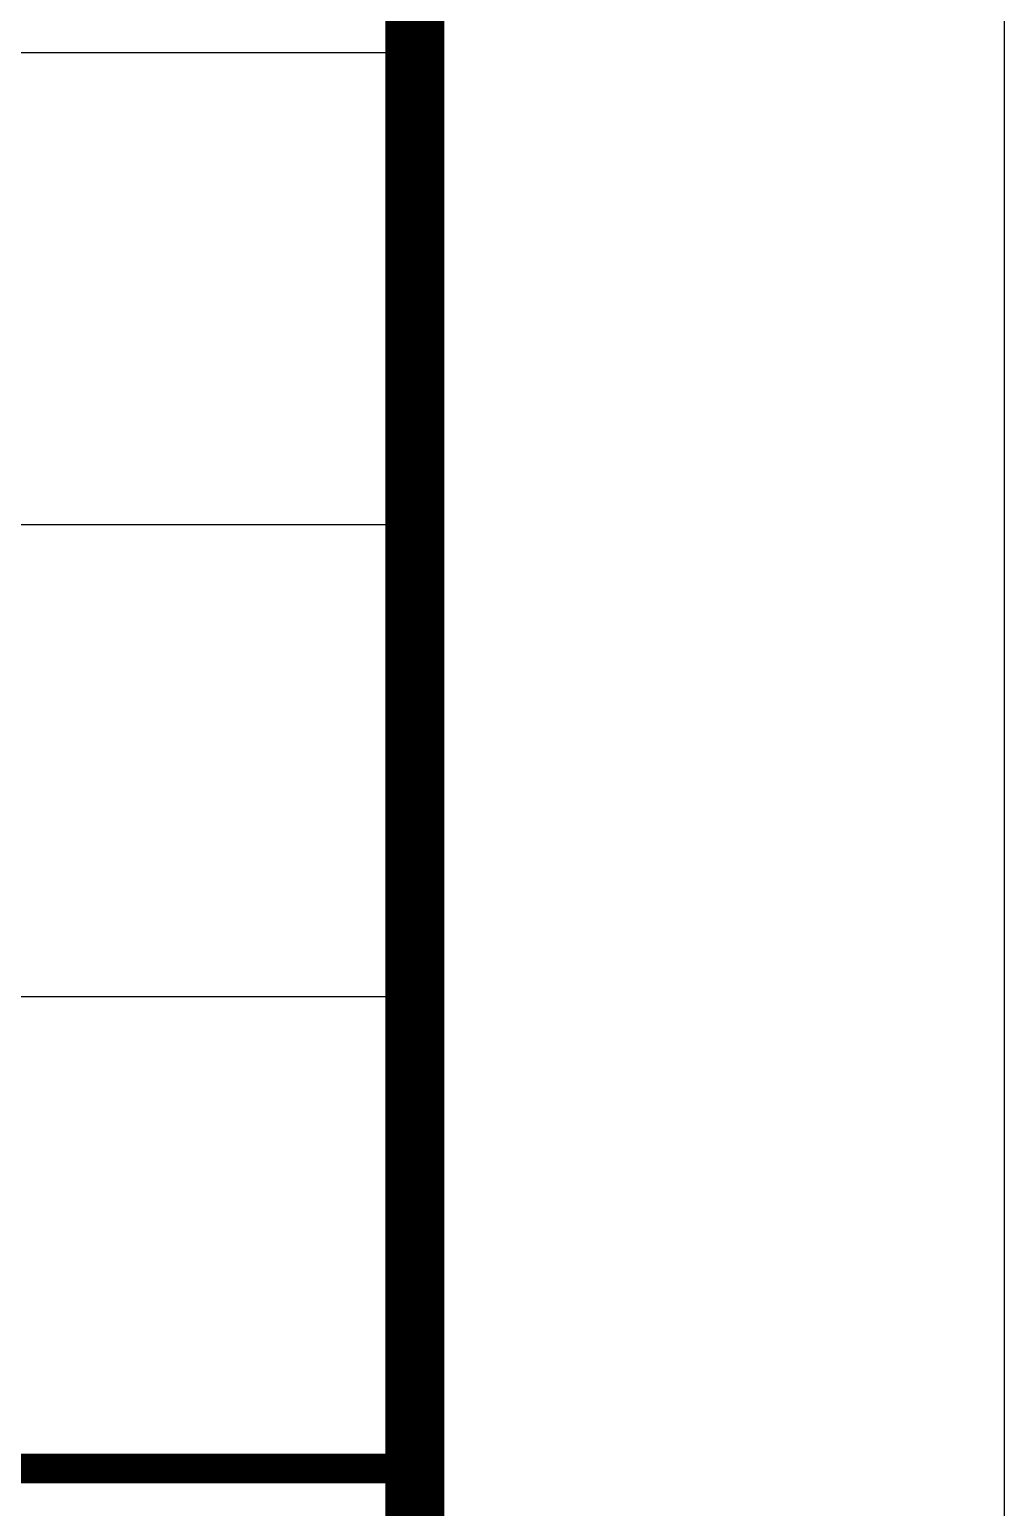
# Model space of a CAD drawing. Header units: inches. Extents: x -1293886 to -986005, y -15154 to 203628.
# Drawn here: x -1111711 to -1110058, y -4620 to -2115 of the extents above; entities that cross this region are included whole.
import ezdxf

# ---------------------------------------------------------------- set-up
doc = ezdxf.new("R2010")
doc.units = ezdxf.units.IN
doc.header["$LTSCALE"] = 100
doc.header["$MEASUREMENT"] = 0
doc.layers.get('0').update_dxf_attribs({"color": 252})
doc.layers.add('TK', color=142, linetype='Continuous')

# ---------------------------------------------------------------- blocks, each defined once
blk = doc.blocks.new('A$C05385F37')
at = {"layer": 'TK'}
for p, q in [((-8000, -29000), (-1000, -29000)), ((-8000, -29800), (-1000, -29800)), ((-8000, -30600), (-1000, -30600)), ((-8000, -31400), (-1000, -31400)), ((-8000, -31400), (-1000, -31400)), ((-8000, -31400.2), (-1000, -31400.2)), ((-8000, -31400.2), (-1000, -31400.2))]:
    blk.add_line(p, q, dxfattribs=at)
at = {"layer": 'TK', "const_width": 50}
for points in [[(-8000, -31400.2), (-1000, -31400.2)], [(-1000, -31400.2), (-8000, -31400.2)], [(-1000, -31400.2), (-8000, -31400.2)]]:
    blk.add_lwpolyline(points, dxfattribs=at)

msp = doc.modelspace()

# ---------------------------------------------------------------- linework, layer by layer
at = {"layer": 'TK'}
msp.add_lwpolyline([(-1169457.5, -15153.6), (-1110057.5, -15153.6), (-1110057.5, 26846.4), (-1169457.5, 26846.4)], close=True, dxfattribs=at)
at = {"layer": 'TK', "const_width": 100}
msp.add_lwpolyline([(-1166957.5, -14153.6), (-1111057.5, -14153.6), (-1111057.5, 25846.4), (-1166957.5, 25846.4)], close=True, dxfattribs=at)

# ---------------------------------------------------------------- block references
at = {"color": 4}
msp.add_blockref('A$C05385F37', (-1110057.5, 26846.4), dxfattribs=at)

doc.saveas('drawing.dxf')
